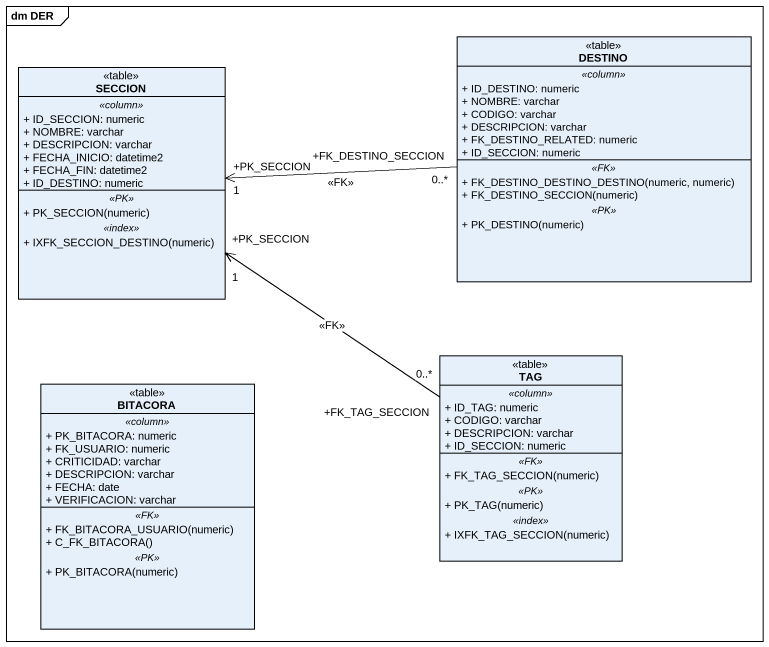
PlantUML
@startuml
mainframe dm DER
hide circle
hide empty members
skinparam classAttributeIconSize 0
class SECCION <<table>> {
  .. <<column>> ..
  + ID_SECCION: numeric
  + NOMBRE: varchar
  + DESCRIPCION: varchar
  + FECHA_INICIO: datetime2
  + FECHA_FIN: datetime2
  + ID_DESTINO: numeric
  .. <<PK>> ..
  + PK_SECCION(numeric)
  .. <<index>> ..
  + IXFK_SECCION_DESTINO(numeric)
}
class DESTINO <<table>> {
  .. <<column>> ..
  + ID_DESTINO: numeric
  + NOMBRE: varchar
  + CODIGO: varchar
  + DESCRIPCION: varchar
  + FK_DESTINO_RELATED: numeric
  + ID_SECCION: numeric
  .. <<FK>> ..
  + FK_DESTINO_DESTINO_DESTINO(numeric, numeric)
  + FK_DESTINO_SECCION(numeric)
  .. <<PK>> ..
  + PK_DESTINO(numeric)
}
class BITACORA <<table>> {
  .. <<column>> ..
  + PK_BITACORA: numeric
  + FK_USUARIO: numeric
  + CRITICIDAD: varchar
  + DESCRIPCION: varchar
  + FECHA: date
  + VERIFICACION: varchar
  .. <<FK>> ..
  + FK_BITACORA_USUARIO(numeric)
  + C_FK_BITACORA()
  .. <<PK>> ..
  + PK_BITACORA(numeric)
}
class TAG <<table>> {
  .. <<column>> ..
  + ID_TAG: numeric
  + CODIGO: varchar
  + DESCRIPCION: varchar
  + ID_SECCION: numeric
  .. <<FK>> ..
  + FK_TAG_SECCION(numeric)
  .. <<PK>> ..
  + PK_TAG(numeric)
  .. <<index>> ..
  + IXFK_TAG_SECCION(numeric)
}
DESTINO "+FK_DESTINO_SECCION\n0..*" -left-> "+PK_SECCION\n1" SECCION : <<FK>>
TAG "+FK_TAG_SECCION\n0..*" -up-> "+PK_SECCION\n1" SECCION : <<FK>>
@enduml
